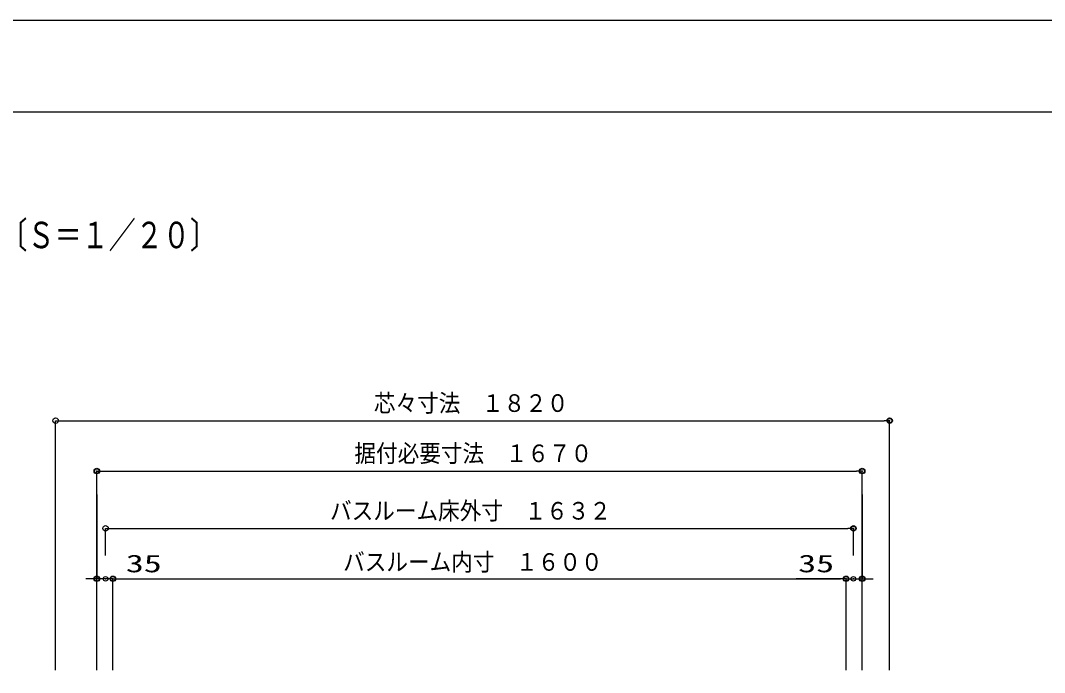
# Model space of a CAD drawing. Units: millimetres on the paper. Extents: x -305 to 305, y -152 to 152.
# Drawn here: x -213.5 to -101.8, y 77.4 to 148.5 of the extents above; entities that cross this region are included whole.
import ezdxf
from ezdxf.enums import TextEntityAlignment as Align

# ---------------------------------------------------------------- set-up
doc = ezdxf.new("R2010")
doc.units = ezdxf.units.MM
doc.header["$PDMODE"] = 32
doc.header["$PDSIZE"] = 0.5
for name, color, linetype, lineweight in [('0-0_0', 7, 'Continuous', 25), ('0-2_DEFPOINTS', 7, 'Continuous', 25), ('0-4_図面枠', 3, 'Continuous', 25)]:
    doc.layers.add(name, color=color, linetype=linetype, lineweight=lineweight)
doc.styles.add('ＭＳ ゴシック', font='')
doc.styles.get('ＭＳ ゴシック').set_extended_font_data('MS Gothic')

# ---------------------------------------------------------------- blocks, each defined once
blk = doc.blocks.new('_ORIGIN')
at = {"layer": '0-0_0'}
blk.add_line((0, 0), (-1, 0), dxfattribs=at)
blk.add_circle((0, 0), 0.5, dxfattribs=at)

msp = doc.modelspace()

# ---------------------------------------------------------------- linework, layer by layer
at = {"layer": '0-0_0'}
for p, q in [((-209.684, 77.632), (-209.684, 104.842)), ((-209.084, 104.842), (-119.284, 104.842)), ((-118.684, 77.632), (-118.684, 104.842)), ((-205.184, 77.632), (-205.184, 99.342)), ((-204.584, 99.342), (-122.284, 99.342)), ((-121.684, 77.632), (-121.684, 99.342)), ((-205.184, 96.802), (-205.184, 87.593)), ((-121.684, 96.802), (-121.684, 87.593)), ((-204.234, 90.132), (-204.234, 93.092)), ((-203.634, 93.092), (-123.234, 93.092)), ((-122.634, 90.132), (-122.634, 93.092)), ((-205.784, 87.593), (-206.384, 87.593)), ((-203.434, 87.593), (-205.184, 87.593)), ((-203.434, 87.593), (-197.996, 87.593)), ((-203.434, 77.632), (-203.434, 87.592)), ((-202.834, 87.593), (-202.234, 87.593)), ((-202.834, 87.592), (-124.034, 87.592)), ((-123.434, 87.593), (-128.872, 87.593)), ((-124.034, 87.593), (-124.634, 87.593)), ((-123.434, 87.593), (-121.684, 87.593)), ((-123.434, 77.632), (-123.434, 87.592)), ((-121.084, 87.593), (-120.484, 87.593))]:
    msp.add_line(p, q, dxfattribs=at)
at = {"layer": '0-2_DEFPOINTS'}
msp.add_line((118.983, 148.502), (-301.017, 148.502), dxfattribs=at)
for p in [(-118.684, 104.842), (-205.184, 99.342), (-121.684, 99.342), (-122.634, 93.092), (-205.184, 87.592), (-204.234, 87.592), (-203.434, 87.592), (-123.434, 87.592), (-123.434, 87.592), (-122.634, 87.592), (-121.684, 87.592)]:
    msp.add_point(p, dxfattribs=at)
at = {"layer": '0-4_図面枠'}
msp.add_lwpolyline([(-291.017, -138.498), (108.983, -138.498), (108.983, 138.502), (-291.017, 138.502)], close=True, dxfattribs=at)

# ---------------------------------------------------------------- block references
at = {"layer": '0-0_0', "xscale": 0.6, "yscale": 0.6, "rotation": 180}
for p in [(-209.684, 104.842), (-205.184, 99.342), (-204.234, 93.092), (-203.434, 87.593), (-203.434, 87.592), (-121.684, 87.593)]:
    msp.add_blockref('_ORIGIN', p, dxfattribs=at)
at = {"layer": '0-0_0', "xscale": 0.6, "yscale": 0.6}
for p in [(-118.684, 104.842), (-121.684, 99.342), (-122.634, 93.092), (-205.184, 87.593), (-123.434, 87.593), (-123.434, 87.592)]:
    msp.add_blockref('_ORIGIN', p, dxfattribs=at)

# ---------------------------------------------------------------- texts
at = {"layer": '0-0_0', "style": 'ＭＳ ゴシック'}
for s, height, width, p in [('■【平面図】１６１６ドア位置移動\u3000ＡＲ／ＢＲ〔Ｓ＝１／２０〕', 2.889, 0.75, (-280.735, 122.792)), ('芯々寸法\u3000１８２０', 1.921, 0.9, (-174.956, 105.222)), ('据付必要寸法\u3000１６７０', 1.921, 0.9, (-177.081, 99.744)), ('バスルーム床外寸\u3000１６３２', 1.921, 0.9, (-179.74, 93.472)), ('バスルーム内寸\u3000１６００', 1.921, 0.9, (-178.308, 87.892)), ('35', 1.921, 1.5, (-202.02, 87.723)), ('35', 1.921, 1.5, (-128.658, 87.723))]:
    msp.add_text(s, height=height, dxfattribs=dict(at, width=width)).set_placement(p, align=Align.BOTTOM_LEFT)

doc.saveas('drawing.dxf')
